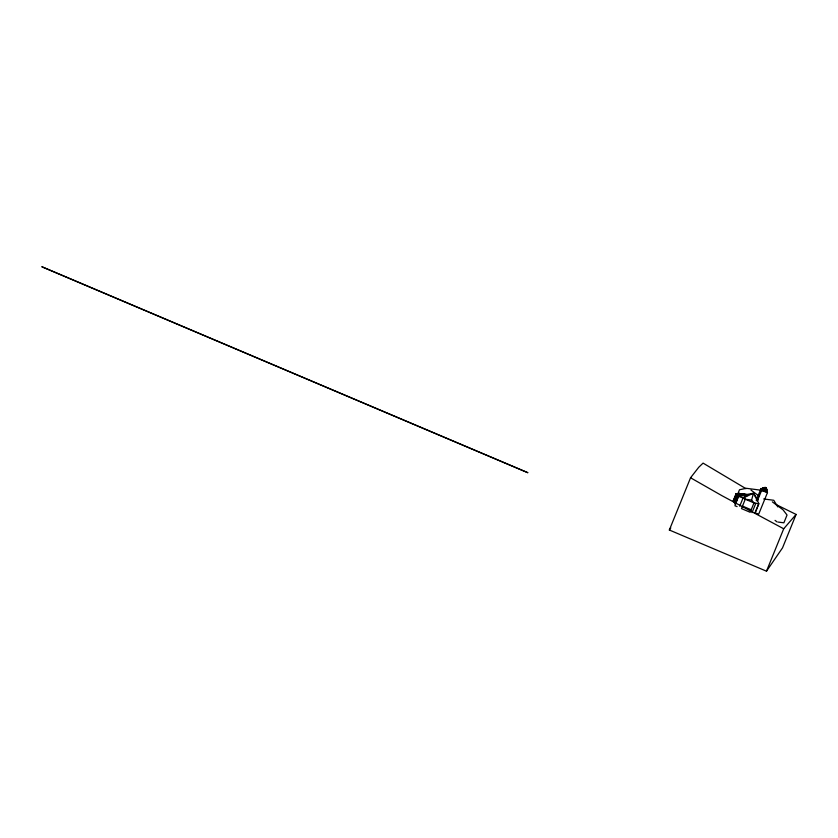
<?xml version="1.0" encoding="UTF-8"?>
<svg xmlns="http://www.w3.org/2000/svg" width="838" height="838" viewBox="0 0 838 838"><rect width="100%" height="100%" fill="white"/><g stroke="black" fill="none" stroke-linecap="round" stroke-linejoin="round"><path stroke-width="1.26" d="M763.795 489.35L763.816 488.816C764.801 486.511 767.367 488.355 766.592 490.24C764.34 486.731 766.121 487.307 765.324 490.251C768.425 490.167 764.644 485.202 765.104 489.423L763.219 488.093L765.408 487.507L764.12 489.528L765.241 489.968L766.697 489.581L765.712 487.653M765.377 489.193L765.618 487.601M766.121 489.455L765.869 490.073L765.942 489.151C767.451 487.171 763.502 488.502 765.304 487.475M766.519 489.937L765.712 488.638M765.178 487.643L766.414 489.078M765.241 489.968L765.387 489.382L766.351 489.685L766.278 491.833L762.58 490.544L762.706 488.125L765.052 487.527L763.198 488.219M739.713 506.215L743.044 498.002L748.219 494.923L744.165 493.708L736.047 493.844L738.76 495.887L739.399 493.362L741.441 494.378L738.76 495.887L735.9 502.926M755.038 513.233L758.84 503.848L753.98 502.905L751.613 500.066L753.446 493.236L745.265 494.766M765.503 487.685C769.137 492.252 760.684 485.82 764.811 488.25M765.188 488.093L764.424 489.937L764.204 489.036L762.58 490.544M764.864 489.853L765.555 489.56L764.486 489.706L764.717 489.151M775.716 504.361L796.1 514.438L782.535 547.853L766.487 571.191L669.342 530.014L690.554 477.775L698.766 467.248L703.072 463.11L746.03 488.701M733.114 501.061L736.047 493.844M733.208 501.313L736.319 493.739M733.491 501.616L736.351 494.577M733.941 501.952L736.801 494.923L739.399 493.362L735.963 494.022L738.76 495.887M734.517 502.297L737.377 495.268M737.555 494.525L739.493 489.759L746.281 488.292L760.81 490.188M734.706 503.806L738.048 495.593M741.441 494.378L738.718 495.038L734.968 505.806L737.105 506.602M756.201 500.443L761.061 488.47L763.418 489.298M752.021 512.647L755.834 503.261M757.196 501.302L761.574 490.534L761.061 488.47M766.959 490.523L767.472 492.587L758.715 514.134L755.017 512.846L758.83 503.46L753.446 493.236L743.044 498.002L738.781 496.431L744.165 493.708M766.487 571.191L783.708 528.778L796.1 514.438M669.342 530.014L670.798 527.898M763.722 488.523L763.533 489.162L765.104 487.59M766.131 489.727L766.623 489.277L765.911 487.894L766.561 489.664M763.816 488.816L763.03 489.444L762.706 488.125L765.031 487.507L763.292 488.397L763.03 489.444L766.718 490.733L766.393 489.413M763.952 488.02L765.209 487.454M766.351 489.685L765.586 490.041L765.942 489.476M735.963 494.022L737.974 493.959M738.781 496.431L748.219 494.923L744.636 494.43M763.366 488.009L764.361 488.114L762.706 488.125M765.031 487.475L763.219 488.093L763.355 488.994M746.103 495.038L748.219 494.923M778.272 522.095L783.886 522.807L787.039 515.024L783.017 509.808L772.343 501.868M763.68 498.956L773.778 500.286L777.79 506.896M751.613 500.066L745.275 499.218L743.044 498.002M738.666 493.624L741.054 493.949M761.574 490.534L767.472 492.587M742.489 506.079L751.194 509.766M783.708 528.778L722.105 495.782L690.554 477.775M775.056 520.388L777.151 521.948M750.974 490.083L759.322 496.326M753.446 493.236L758.065 500.077M745.275 499.218L741.462 508.593L750.178 512.29L753.98 502.905L745.275 499.218M41.994 266.809L527.751 472.663L41.994 266.809"/></g></svg>
